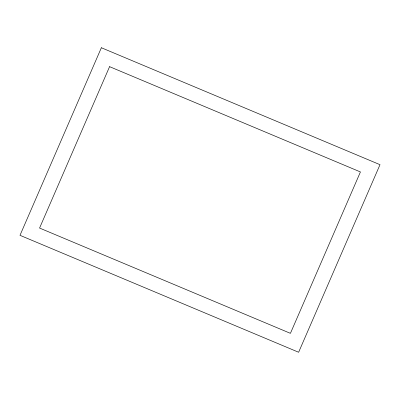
<?xml version="1.0" encoding="UTF-8"?>
<svg xmlns="http://www.w3.org/2000/svg" width="400" height="400" viewBox="0 0 400 400"><rect width="100%" height="100%" fill="white"/><g stroke="black" fill="none" stroke-linecap="round" stroke-linejoin="round"><path stroke-width="0.6" d="M101.37 47.74L20 235.32L298.63 352.26L380 164.68L101.37 47.74M109.58 66.66L39.57 228.055L290.42 333.34L360.43 171.945L109.58 66.66"/></g></svg>
